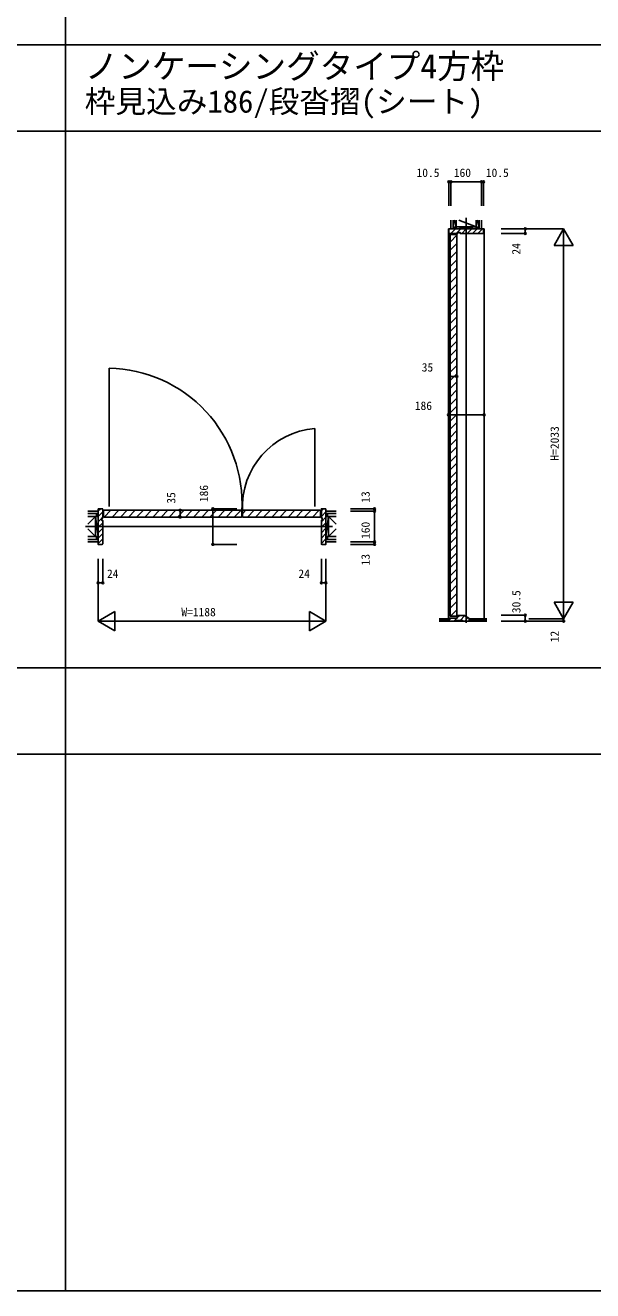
# Model space of a CAD drawing. Units: millimetres, scale not verified. Extents: x -14340 to 14341, y -10000 to 10000.
# Drawn here: x -8850 to -5892, y -10000 to -3404 of the extents above; entities that cross this region are included whole.
import ezdxf
from ezdxf.enums import TextEntityAlignment as Align

# ---------------------------------------------------------------- set-up
doc = ezdxf.new("R2010")
doc.units = ezdxf.units.MM
doc.header["$LTSCALE"] = 50
for name, color, linetype in [('0-0_0', 7, 'Continuous'), ('0-2_YKK_B1', 4, 'Continuous'), ('0-3_YKK_C1', 4, 'Continuous'), ('0-4_YKK_F1', 7, 'Continuous'), ('0-5_YKK_N1', 2, 'Continuous'), ('0-6_YKK_Z1', 7, 'Continuous')]:
    doc.layers.add(name, color=color, linetype=linetype)
doc.styles.add('ＭＳ ゴシック', font='')
doc.styles.get('ＭＳ ゴシック').set_extended_font_data('MS Gothic')

msp = doc.modelspace()

# ---------------------------------------------------------------- linework, layer by layer
at = {"layer": '0-2_YKK_B1'}
for p, q in [((-8412.81, -5912.01), (-8412.81, -5191.01)), ((-7340.81, -5912.01), (-7340.81, -5505.01)), ((-8470.81, -5935.52), (-8458.8, -5923.51)), ((-8448.81, -5923.51), (-8470.81, -5923.51)), ((-8442.81, -5935.31), (-8442.81, -5963.71)), ((-7724.61, -5932.01), (-8439.51, -5932.01)), ((-8439.51, -5967.01), (-8404.51, -5932.01)), ((-8397.08, -5967.01), (-8362.08, -5932.01)), ((-8354.65, -5967.01), (-8319.65, -5932.01)), ((-8312.23, -5967.01), (-8277.23, -5932.01)), ((-8269.8, -5967.01), (-8234.8, -5932.01)), ((-8227.37, -5967.01), (-8192.37, -5932.01)), ((-8184.95, -5967.01), (-8149.95, -5932.01)), ((-8142.52, -5967.01), (-8107.52, -5932.01)), ((-8100.1, -5967.01), (-8065.1, -5932.01)), ((-8057.67, -5967.01), (-8022.67, -5932.01)), ((-8015.24, -5967.01), (-7980.24, -5932.01)), ((-7972.82, -5967.01), (-7937.82, -5932.01)), ((-7930.39, -5967.01), (-7895.39, -5932.01)), ((-7887.96, -5967.01), (-7852.96, -5932.01)), ((-7845.54, -5967.01), (-7810.54, -5932.01)), ((-7803.11, -5967.01), (-7768.11, -5932.01)), ((-7760.68, -5967.01), (-7725.68, -5932.01)), ((-7721.31, -5963.71), (-7721.31, -5935.31)), ((-7718.31, -5950.25), (-7700.08, -5932.01)), ((-7718.31, -5935.31), (-7718.31, -5963.71)), ((-7314.11, -5932.01), (-7715.01, -5932.01)), ((-7692.65, -5967.01), (-7657.65, -5932.01)), ((-7650.23, -5967.01), (-7615.23, -5932.01)), ((-7607.8, -5967.01), (-7572.8, -5932.01)), ((-7565.37, -5967.01), (-7530.37, -5932.01)), ((-7522.95, -5967.01), (-7487.95, -5932.01)), ((-7480.52, -5967.01), (-7445.52, -5932.01)), ((-7438.09, -5967.01), (-7403.09, -5932.01)), ((-7395.67, -5967.01), (-7360.67, -5932.01)), ((-7353.24, -5967.01), (-7318.24, -5932.01)), ((-7310.81, -5935.31), (-7310.81, -5963.71)), ((-7306.81, -5935.52), (-7294.8, -5923.51)), ((-7304.81, -5923.51), (-7282.81, -5923.51)), ((-8470.81, -5963.81), (-8446.81, -5939.81)), ((-8470.81, -5992.09), (-8451.81, -5973.09)), ((-8470.81, -6020.38), (-8446.81, -5996.38)), ((-8451.24, -5972.51), (-8446.81, -5968.09)), ((-7724.61, -5967.01), (-8439.51, -5967.01)), ((-7314.11, -5967.01), (-7715.01, -5967.01)), ((-7306.81, -5963.81), (-7282.81, -5939.81)), ((-7306.81, -5992.09), (-7282.81, -5968.09)), ((-7306.81, -6020.38), (-7282.81, -5996.38)), ((-8470.81, -6048.66), (-8446.81, -6024.66)), ((-8470.81, -6076.95), (-8446.81, -6052.95)), ((-7306.81, -6048.66), (-7282.81, -6024.66)), ((-7306.81, -6076.95), (-7282.81, -6052.95)), ((-8470.81, -6105.23), (-8446.81, -6081.23)), ((-7306.81, -6105.23), (-7282.81, -6081.23))]:
    msp.add_line(p, q, dxfattribs=at)
for points in [[(-8470.81, -5923.51), (-8470.81, -6109.51), (-8448.81, -6109.51)], [(-8446.81, -6107.51), (-8446.81, -5984.51), (-8451.81, -5984.51), (-8451.81, -5972.51), (-8446.81, -5972.51), (-8446.81, -5925.51)], [(-7306.81, -6107.51), (-7306.81, -5984.51), (-7301.81, -5984.51), (-7301.81, -5972.51), (-7306.81, -5972.51), (-7306.81, -5925.51)], [(-7282.81, -5923.51), (-7282.81, -6109.51), (-7304.81, -6109.51)]]:
    msp.add_lwpolyline(points, dxfattribs=at)
for centre, radius, start, end in [((-8426.05, -5896.68), 705.79, 356.86204, 88.92588), ((-7306.01, -5916.28), 412.74, 94.83656, 182.64281), ((-8448.81, -5925.51), 2, 0.00001, 89.99999), ((-8439.51, -5935.31), 3.3, 90, 180), ((-7724.61, -5935.31), 3.3, 0, 90), ((-7715.01, -5935.31), 3.3, 90, 180), ((-7314.11, -5935.31), 3.3, 0, 90), ((-7304.81, -5925.51), 2, 90.00001, 179.99999), ((-8439.51, -5963.71), 3.3, 180, 270), ((-7724.61, -5963.71), 3.3, 270, 0), ((-7715.01, -5963.71), 3.3, 180, 270), ((-7314.11, -5963.71), 3.3, 270, 0), ((-8448.81, -6107.51), 2, 270.00001, 359.99999), ((-7304.81, -6107.51), 2, 180.00001, 269.99999)]:
    msp.add_arc(centre, radius, start, end, dxfattribs=at)
at = {"layer": '0-3_YKK_C1'}
for p, q in [((-6458.34, -4464.51), (-6644.34, -4464.51)), ((-6644.34, -4464.51), (-6644.34, -6509.51)), ((-6641.84, -4470.35), (-6636, -4464.51)), ((-6641.84, -4464.7), (-6641.66, -4464.51)), ((-6631.72, -4488.51), (-6607.72, -4464.51)), ((-6603.43, -4488.51), (-6579.43, -4464.51)), ((-6575.15, -4488.51), (-6551.15, -4464.51)), ((-6546.87, -4488.51), (-6522.87, -4464.51)), ((-6518.58, -4488.51), (-6494.58, -4464.51)), ((-6490.3, -4488.51), (-6466.3, -4464.51)), ((-6460.84, -4486.51), (-6460.84, -4464.51)), ((-6458.34, -4464.51), (-6458.34, -6509.51)), ((-6635.84, -4494.01), (-6600.84, -4494.01)), ((-6635.84, -6483.51), (-6635.84, -4494.01)), ((-6635.84, -4533.51), (-6600.84, -4498.51)), ((-6635.84, -4575.94), (-6600.84, -4540.94)), ((-6600.84, -4494.01), (-6600.84, -6482.51)), ((-6635.84, -4618.36), (-6600.84, -4583.36)), ((-6635.84, -4660.79), (-6600.84, -4625.79)), ((-6635.84, -4703.22), (-6600.84, -4668.22)), ((-6635.84, -4745.64), (-6600.84, -4710.64)), ((-6635.84, -4788.07), (-6600.84, -4753.07)), ((-6635.84, -4830.5), (-6600.84, -4795.5)), ((-6635.84, -4872.92), (-6600.84, -4837.92)), ((-6635.84, -4915.35), (-6600.84, -4880.35)), ((-6635.84, -4957.78), (-6600.84, -4922.78)), ((-6635.84, -5000.2), (-6600.84, -4965.2)), ((-6635.84, -5042.63), (-6600.84, -5007.63)), ((-6635.84, -5085.06), (-6600.84, -5050.06)), ((-6635.84, -5127.48), (-6600.84, -5092.48)), ((-6635.84, -5169.91), (-6600.84, -5134.91)), ((-6635.84, -5212.33), (-6600.84, -5177.33)), ((-6635.84, -5254.76), (-6600.84, -5219.76)), ((-6635.84, -5297.19), (-6600.84, -5262.19)), ((-6635.84, -5339.61), (-6600.84, -5304.61)), ((-6635.84, -5382.04), (-6600.84, -5347.04)), ((-6635.84, -5424.47), (-6600.84, -5389.47)), ((-6635.84, -5466.89), (-6600.84, -5431.89)), ((-6635.84, -5509.32), (-6600.84, -5474.32)), ((-6635.84, -5551.75), (-6600.84, -5516.75)), ((-6635.84, -5594.17), (-6600.84, -5559.17)), ((-6635.84, -5636.6), (-6600.84, -5601.6)), ((-6635.84, -5679.03), (-6600.84, -5644.03)), ((-6635.84, -5721.45), (-6600.84, -5686.45)), ((-6635.84, -5763.88), (-6600.84, -5728.88)), ((-6635.84, -5806.3), (-6600.84, -5771.3)), ((-6635.84, -5848.73), (-6600.84, -5813.73)), ((-6635.84, -5891.16), (-6600.84, -5856.16)), ((-6635.84, -5933.58), (-6600.84, -5898.58)), ((-6635.84, -5976.01), (-6600.84, -5941.01)), ((-6635.84, -6018.44), (-6600.84, -5983.44)), ((-6635.84, -6060.86), (-6600.84, -6025.86)), ((-6635.84, -6103.29), (-6600.84, -6068.29)), ((-6635.84, -6145.72), (-6600.84, -6110.72)), ((-6635.84, -6188.14), (-6600.84, -6153.14)), ((-6635.84, -6230.57), (-6600.84, -6195.57)), ((-6635.84, -6272.99), (-6600.84, -6237.99)), ((-6635.84, -6315.42), (-6600.84, -6280.42)), ((-6635.84, -6357.85), (-6600.84, -6322.85)), ((-6635.84, -6400.27), (-6600.84, -6365.27)), ((-6635.84, -6442.7), (-6600.84, -6407.7)), ((-6634.23, -6483.51), (-6600.84, -6450.13)), ((-6641.84, -6507.03), (-6629.32, -6494.51)), ((-6599.84, -6494.51), (-6639.84, -6494.51)), ((-6601.84, -6483.51), (-6634.84, -6483.51)), ((-6616.04, -6509.51), (-6601.04, -6494.51)), ((-6597.84, -6491.32), (-6586.04, -6479.51)), ((-6597.84, -6481.51), (-6597.84, -6492.51)), ((-6561.41, -6479.51), (-6595.84, -6479.51)), ((-6583.75, -6505.51), (-6558.94, -6480.7)), ((-6537.78, -6493.93), (-6560.35, -6479.82)), ((-6559.47, -6509.51), (-6541.53, -6491.58))]:
    msp.add_line(p, q, dxfattribs=at)
for points in [[(-6460.84, -4464.51), (-6641.84, -4464.51), (-6641.84, -4486.51)], [(-6639.84, -4488.51), (-6595.34, -4488.51), (-6595.34, -4483.51), (-6583.34, -4483.51), (-6583.34, -4488.51), (-6462.84, -4488.51)], [(-6641.84, -6496.51), (-6641.84, -6509.51), (-6609.34, -6509.51), (-6609.34, -6505.51), (-6569.34, -6505.51), (-6569.34, -6509.51), (-6536.84, -6509.51), (-6536.84, -6495.62)]]:
    msp.add_lwpolyline(points, dxfattribs=at)
for centre, radius, start, end in [((-6639.84, -4486.51), 2, 180.00001, 269.99999), ((-6462.84, -4486.51), 2, 270.00001, 359.99999), ((-6639.84, -6496.51), 2, 90.00001, 179.99999), ((-6634.84, -6482.51), 1, 180, 270), ((-6601.84, -6482.51), 1, 270, 0), ((-6599.84, -6492.51), 2, 270.00001, 359.99999), ((-6595.84, -6481.51), 2, 90.00001, 179.99999), ((-6561.41, -6481.51), 2, 57.99465, 90.00001), ((-6538.84, -6495.62), 2, 359.99999, 57.99461)]:
    msp.add_arc(centre, radius, start, end, dxfattribs=at)
at = {"layer": '0-4_YKK_F1'}
for p, q in [((-8640.5, -10000), (-8640.5, 9500)), ((-14340.5, -3505), (14159.5, -3505)), ((-14340.5, -3955), (14159.5, -3955)), ((-14340.5, -6752.5), (8459.5, -6752.5)), ((-14340.5, -7202.5), (8459.5, -7202.5)), ((-14340.5, -10000), (14340.52, -10000))]:
    msp.add_line(p, q, dxfattribs=at)
at = {"layer": '0-5_YKK_N1'}
for p, q in [((-6631.34, -4219.51), (-6471.34, -4219.51)), ((-6631.34, -4219.51), (-6631.34, -4344.51)), ((-6471.34, -4219.51), (-6460.84, -4219.51)), ((-6471.34, -4219.51), (-6471.34, -4344.51)), ((-6460.84, -4219.51), (-6460.84, -4344.51)), ((-6368.34, -4464.51), (-6043.34, -4464.51)), ((-6243.34, -4464.51), (-6243.34, -4488.51)), ((-6093.34, -4551.12), (-6043.34, -4464.51)), ((-6043.34, -6497.51), (-6043.34, -4464.51)), ((-6043.34, -4464.51), (-5993.34, -4551.12)), ((-6368.34, -4488.51), (-6243.34, -4488.51)), ((-6093.34, -4551.12), (-5993.34, -4551.12)), ((-6635.84, -5233.89), (-6600.84, -5233.89)), ((-6644.34, -5433.89), (-6458.34, -5433.89)), ((-8042.96, -5967.01), (-8042.96, -5932.01)), ((-7872.31, -5923.51), (-7747.31, -5923.51)), ((-7154.31, -5923.51), (-7029.31, -5923.51)), ((-7154.31, -5936.51), (-7029.31, -5936.51)), ((-7029.31, -5923.51), (-7029.31, -5936.51)), ((-7154.31, -6096.51), (-7029.31, -6096.51)), ((-7154.31, -6109.51), (-7029.31, -6109.51)), ((-8470.81, -6184.51), (-8470.81, -6509.51)), ((-8446.81, -6184.51), (-8446.81, -6309.51)), ((-7282.81, -6184.51), (-7282.81, -6509.51)), ((-8470.81, -6309.51), (-8446.81, -6309.51)), ((-8470.81, -6509.51), (-8384.21, -6459.51)), ((-8384.21, -6459.51), (-8384.21, -6559.51)), ((-7369.42, -6459.51), (-7369.42, -6559.51)), ((-7369.42, -6459.51), (-7282.81, -6509.51)), ((-6093.34, -6410.91), (-5993.34, -6410.91)), ((-6093.34, -6410.91), (-6043.34, -6497.51)), ((-6043.34, -6497.51), (-5993.34, -6410.91)), ((-8470.81, -6509.51), (-7282.81, -6509.51)), ((-8470.81, -6509.51), (-8384.21, -6559.51)), ((-7369.42, -6559.51), (-7282.81, -6509.51)), ((-6368.34, -6479.01), (-6243.34, -6479.01)), ((-6368.34, -6509.51), (-6043.34, -6509.51)), ((-6243.34, -6509.51), (-6243.34, -6479.01)), ((-6224.28, -6497.51), (-6043.34, -6497.51)), ((-6043.34, -6497.51), (-6043.34, -6509.51))]:
    msp.add_line(p, q, dxfattribs=at)
for points in [[(-6631.34, -4219.51), (-6641.84, -4219.51), (-6641.84, -4344.51)], [(-7872.31, -5923.51), (-7872.31, -6109.51), (-7747.31, -6109.51)], [(-7029.31, -5936.51), (-7029.31, -6096.51), (-7029.31, -6109.51)], [(-7306.81, -6184.51), (-7306.81, -6309.51), (-7282.81, -6309.51)]]:
    msp.add_lwpolyline(points, dxfattribs=at)
for centre in [(-6641.84, -4219.51), (-6631.34, -4219.51), (-6471.34, -4219.51), (-6460.84, -4219.51), (-6243.34, -4464.51), (-6243.34, -4488.51), (-6635.84, -5233.89), (-6600.84, -5233.89), (-6644.34, -5433.89), (-6458.34, -5433.89), (-8042.96, -5932.01), (-7872.31, -5923.51), (-7029.31, -5923.51), (-7029.31, -5936.51), (-8042.96, -5967.01), (-7872.31, -6109.51), (-7029.31, -6096.51), (-7029.31, -6109.51), (-8470.81, -6309.51), (-8446.81, -6309.51), (-7306.81, -6309.51), (-7282.81, -6309.51), (-6243.34, -6479.01), (-6243.34, -6509.51), (-6043.34, -6509.51)]:
    msp.add_circle(centre, 5, dxfattribs=at)
at = {"layer": '0-6_YKK_Z1'}
for p, q in [((-6631.34, -4464.51), (-6631.34, -4419.51)), ((-6618.84, -4419.51), (-6618.84, -4464.51)), ((-6603.84, -4456.51), (-6613.75, -4419.51)), ((-6603.84, -4419.51), (-6603.84, -4454.51)), ((-6590.41, -4418.97), (-6498.84, -4454.51)), ((-6551.34, -4406.48), (-6551.34, -6518.56)), ((-6483.84, -4456.51), (-6493.75, -4419.51)), ((-6483.84, -4419.51), (-6483.84, -4464.51)), ((-6471.34, -4464.51), (-6471.34, -4419.51)), ((-6618.84, -4421.9), (-6618.84, -4456.51)), ((-6618.84, -4456.51), (-6603.84, -4456.51)), ((-6603.84, -4421.9), (-6603.84, -4456.51)), ((-6603.84, -4454.51), (-6498.84, -4464.51)), ((-6603.84, -4454.51), (-6603.84, -4464.51)), ((-6603.84, -4454.51), (-6498.75, -4454.51)), ((-6498.84, -4421.9), (-6498.84, -4456.51)), ((-6498.84, -4454.51), (-6498.84, -4464.51)), ((-6498.75, -4456.51), (-6483.84, -4456.51)), ((-6483.84, -4421.9), (-6483.84, -4456.51)), ((-8524.32, -5936.51), (-8470.81, -5936.51)), ((-7229.31, -5936.51), (-7282.81, -5936.51)), ((-8470.81, -5949.01), (-8524.32, -5949.01)), ((-8524.32, -6004.02), (-8484.31, -5964.01)), ((-8524.22, -5964.01), (-8484.31, -5964.01)), ((-8470.81, -6069.01), (-8484.31, -5964.01)), ((-8484.31, -5964.01), (-8484.31, -6069.01)), ((-8484.31, -5964.01), (-8470.81, -6069.01)), ((-8484.31, -5964.01), (-8470.81, -5964.01)), ((-8484.31, -5964.01), (-8484.31, -6069.01)), ((-8478.81, -5949.01), (-8478.81, -5964.01)), ((-7282.81, -5949.01), (-7229.31, -5949.01)), ((-7269.31, -5964.01), (-7282.81, -6069.01)), ((-7269.31, -5964.01), (-7282.81, -5964.01)), ((-7274.81, -5949.01), (-7274.81, -5964.01)), ((-7229.31, -6004.02), (-7269.31, -5964.01)), ((-7269.31, -5964.01), (-7269.31, -6069.01)), ((-7229.41, -5964.01), (-7269.31, -5964.01)), ((-7269.31, -5964.01), (-7269.31, -6069.01)), ((-8536.22, -6016.51), (-7247.95, -6016.51)), ((-8524.32, -6029.01), (-8484.31, -6069.01)), ((-7229.31, -6029.01), (-7269.31, -6069.01)), ((-8470.81, -6084.01), (-8524.32, -6084.01)), ((-8524.32, -6096.51), (-8470.81, -6096.51)), ((-8524.22, -6069.01), (-8484.31, -6069.01)), ((-8484.31, -6069.01), (-8470.81, -6069.01)), ((-8478.81, -6069.01), (-8478.81, -6084.01)), ((-7269.31, -6069.01), (-7282.81, -6069.01)), ((-7282.81, -6084.01), (-7229.31, -6084.01)), ((-7229.31, -6096.51), (-7282.81, -6096.51)), ((-7274.81, -6069.01), (-7274.81, -6084.01)), ((-7229.41, -6069.01), (-7269.31, -6069.01)), ((-6641.84, -6497.51), (-6692.04, -6497.51)), ((-6692.04, -6500.51), (-6641.84, -6500.51)), ((-6692.04, -6503.51), (-6641.84, -6503.51)), ((-6692.04, -6506.51), (-6641.84, -6506.51)), ((-6692.04, -6509.51), (-6443.34, -6509.51)), ((-6443.34, -6497.51), (-6536.84, -6497.51)), ((-6536.84, -6500.51), (-6443.34, -6500.51)), ((-6536.84, -6503.51), (-6443.34, -6503.51)), ((-6536.84, -6506.51), (-6443.34, -6506.51))]:
    msp.add_line(p, q, dxfattribs=at)
msp.add_lwpolyline([(-6498.84, -4419.51), (-6498.84, -4454.51), (-6603.84, -4454.51)], dxfattribs=at)

# ---------------------------------------------------------------- texts
at = {"layer": '0-0_0', "style": 'ＭＳ ゴシック'}
for s, height, p in [('ノンケーシングタイプ4方枠', 128.3, (-8540.64, -3719.37)), ('枠見込み186/段沓摺(シート)', 117.3, (-8540.64, -3894.37))]:
    msp.add_text(s, height=height, dxfattribs=at).set_placement(p, align=Align.BOTTOM_LEFT)
at = {"layer": '0-5_YKK_N1', "style": 'ＭＳ ゴシック'}
for s, p in [('10.5', (-6810.65, -4207.51)), ('160', (-6616.34, -4207.51)), ('10.5', (-6449.31, -4207.51)), ('35', (-6783.43, -5221.89)), ('186', (-6819.51, -5421.89)), ('24', (-8424.49, -6297.51)), ('24', (-7426.41, -6297.51)), ('W=1188', (-8036.81, -6497.51))]:
    msp.add_text(s, height=43.99, dxfattribs=at).set_placement(p, align=Align.BOTTOM_LEFT)
for s, p in [('24', (-6255.34, -4599.05)), ('H=2033', (-6055.34, -5672.98)), ('186', (-7884.31, -5889.41)), ('35', (-8054.96, -5897.25)), ('13', (-7041.31, -5892.53)), ('160', (-7041.31, -6081.51)), ('13', (-7041.31, -6219.19)), ('30.5', (-6255.34, -6468.21)), ('12', (-6055.34, -6620.17))]:
    msp.add_text(s, height=43.99, rotation=90, dxfattribs=at).set_placement(p, align=Align.BOTTOM_LEFT)

doc.saveas('drawing.dxf')
